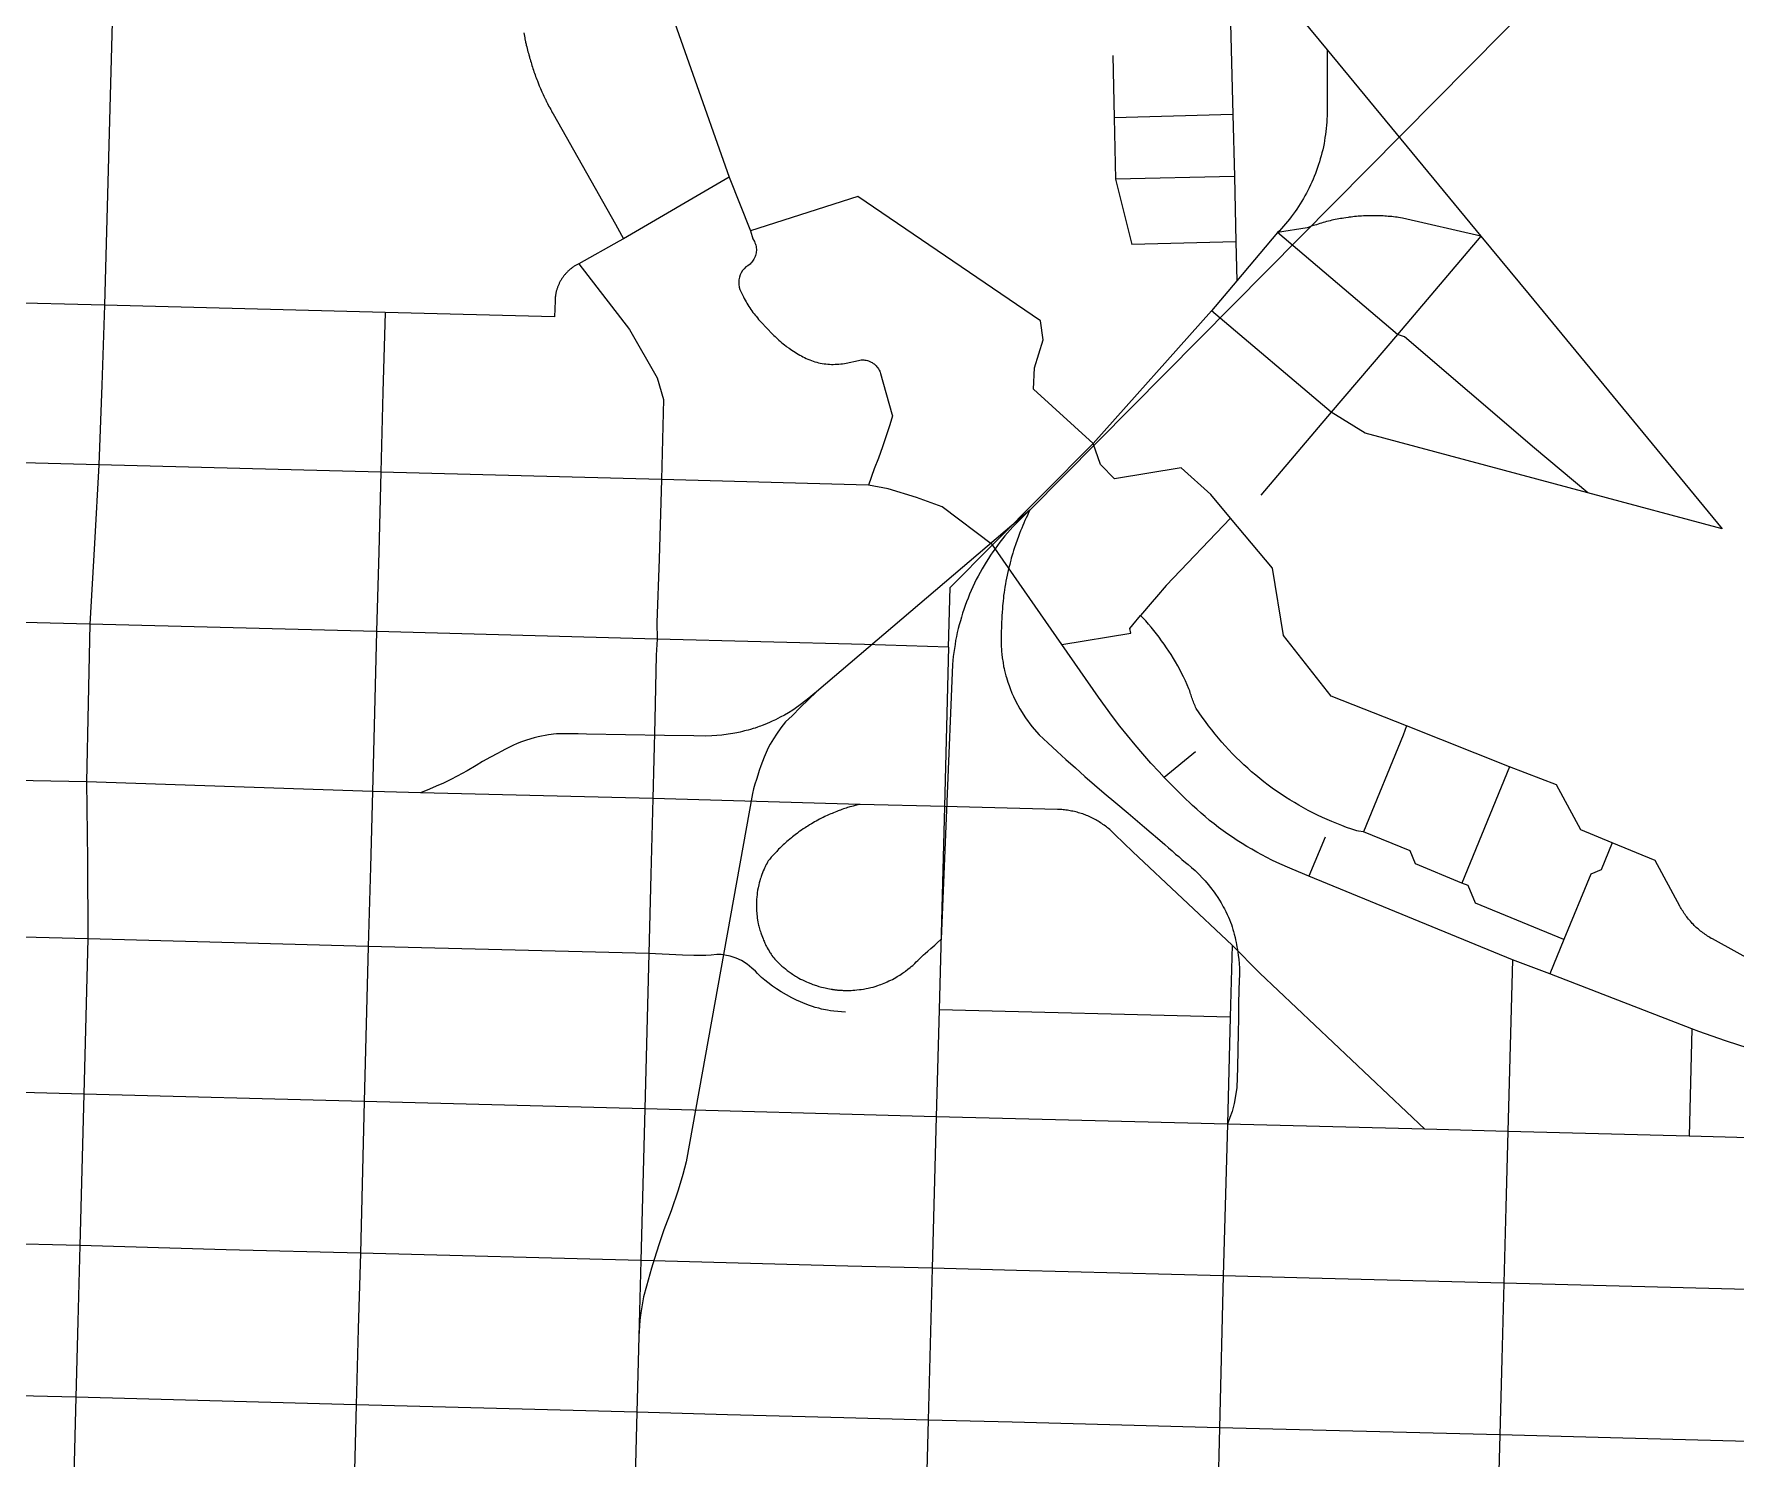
# Model space of a CAD drawing. Header units: inches. Extents: x 486459 to 494398, y 5455945 to 5462335.
# Drawn here: x 489372 to 490418, y 5456846 to 5457721 of the extents above; entities that cross this region are included whole.
import ezdxf

# ---------------------------------------------------------------- set-up
doc = ezdxf.new("R2010")
doc.units = ezdxf.units.IN
doc.header["$MEASUREMENT"] = 0
for name, color, linetype in [('Arterial', 10, 'Continuous'), ('NonCity', 10, 'Continuous'), ('Other', 10, 'Continuous'), ('Private', 10, 'Continuous'), ('Residential', 10, 'Continuous'), ('Secondary', 10, 'Continuous')]:
    doc.layers.add(name, color=color, linetype=linetype)

msp = doc.modelspace()

# ---------------------------------------------------------------- linework, layer by layer
at = {"layer": 'Arterial', "color": 1, "lineweight": -3, "ltscale": 2}
for p, q in [((489421.9, 5457787.5, 11.9), (489415.6, 5457554.8, 9.1)), ((489415.6, 5457554.8, 9.1), (489413.9, 5457505.6, 9.6)), ((489413.9, 5457505.6, 9.6), (489412, 5457456.8, 9.9)), ((489412, 5457456.8, 9.9), (489409.4, 5457408.4, 11.3)), ((489409.4, 5457408.4, 11.3), (489406.6, 5457358.8, 12.6)), ((489406.6, 5457358.8, 12.6), (489405.5, 5457310.2, 13.5)), ((489405.5, 5457310.2, 13.5), (489404.4, 5457261.9, 14.9)), ((489404.4, 5457261.9, 14.9), (489235.5, 5457265.3, 17.7)), ((489580.2, 5457256.1, 15.7), (489404.4, 5457261.9, 14.9)), ((489404.4, 5457261.9, 14.9), (489405.2, 5457214, 16.6)), ((489609.8, 5457255.3, 15.9), (489580.2, 5457256.1, 15.7)), ((489752.6, 5457251.7, 16.1), (489609.8, 5457255.3, 15.9)), ((489880, 5457248.1, 15.9), (489752.6, 5457251.7, 16.1)), ((489931.8, 5457246.8, 15.1), (489880, 5457248.1, 15.9)), ((489405.2, 5457214, 16.6), (489405.4, 5457165.4, 19.2)), ((490047.6, 5457219, 15.9), (490108.6, 5457161.7, 19.1)), ((489405.4, 5457165.4, 19.2), (489402.9, 5457070.1, 23.8)), ((489928.5, 5457121.9, 20.8), (489926.8, 5457056.2, 23.5)), ((489402.9, 5457070.1, 23.8), (489400.4, 5456977, 29.3)), ((489926.8, 5457056.2, 23.5), (489924.3, 5456963.1, 29.6)), ((490227, 5457048.5, 21), (490105.7, 5457051.6, 24.6)), ((489400.4, 5456977, 29.3), (489399.2, 5456930.4, 31.6)), ((489924.3, 5456963.1, 29.6), (489921.8, 5456869.8, 36.4)), ((489399.2, 5456930.4, 31.6), (489398, 5456883.8, 33.9)), ((489398, 5456883.8, 33.9), (489396.7, 5456835.7, 35.1)), ((489921.8, 5456869.8, 36.4), (489919.1, 5456768.6, 41.9))]:
    msp.add_line(p, q, dxfattribs=at)
msp.add_polyline3d([(490047.6, 5457219, 15.9), (490036.5, 5457229.7, 15.5), (490036, 5457230.2, 15.5), (490035.3, 5457230.8, 15.5), (490034.7, 5457231.4, 15.5), (490034.1, 5457232, 15.5), (490033.4, 5457232.6, 15.5), (490032.7, 5457233.2, 15.5), (490032.1, 5457233.7, 15.4), (490031.4, 5457234.3, 15.4), (490030.7, 5457234.8, 15.4), (490030, 5457235.3, 15), (490029.2, 5457235.8, 15), (490028.5, 5457236.3, 15), (490027.8, 5457236.8, 15), (490027, 5457237.3, 15), (490026.3, 5457237.8, 15), (490025.5, 5457238.2, 15), (490024.8, 5457238.6, 15), (490024, 5457239.1, 15), (490023.2, 5457239.5, 15), (490022.4, 5457239.9, 15), (490021.6, 5457240.2, 15), (490020.8, 5457240.6, 15), (490020, 5457241, 15), (490019.2, 5457241.3, 15), (490018.4, 5457241.6, 14.8), (490017.6, 5457241.9, 14.8), (490016.8, 5457242.2, 14.8), (490015.9, 5457242.5, 14.8), (490015.1, 5457242.8, 14.8), (490014.2, 5457243, 14.8), (490013.4, 5457243.3, 14.8), (490012.5, 5457243.5, 14.8), (490011.7, 5457243.7, 14.8), (490010.8, 5457243.9, 14.8), (490010, 5457244, 14.8), (490009.1, 5457244.2, 14.8), (490008.2, 5457244.4, 14.8), (490007.4, 5457244.5, 14.8), (490006.5, 5457244.6, 14.8), (490005.6, 5457244.7, 14.6), (490004.7, 5457244.8, 14.6), (490003.9, 5457244.9, 14.6), (490003, 5457244.9, 14.6), (490002.1, 5457244.9, 14.6), (490001.2, 5457245, 14.6), (489931.8, 5457246.8, 15.1)], dxfattribs=at)
at = {"layer": 'NonCity', "color": 180, "lineweight": -3, "true_color": 0x5400ff}
for p, q in [((490106.2, 5457785.4, 3.7), (490109, 5457671.9, 3.4)), ((490106.2, 5457785.4, 3.7), (490167, 5457711.7, 3.7)), ((490167, 5457711.7, 3.7), (490261.5, 5457597.2, 3.9)), ((490109, 5457671.9, 3.4), (490110, 5457634, 3.5)), ((490110, 5457634, 3.5), (490111, 5457593.8, 3.4)), ((490136.6, 5457599.4, 3.7), (490111.6, 5457569.8, 3.3)), ((490210.3, 5457536.9, 3.6), (490136.6, 5457599.4, 3.7)), ((490261.5, 5457597.2, 3.9), (490210.3, 5457536.9, 3.6)), ((490111, 5457593.8, 3.4), (490111.6, 5457569.9, 3.3)), ((490111.6, 5457569.8, 3.3), (490096, 5457551.4, 4.7)), ((490096, 5457551.4, 4.7), (490023.2, 5457469.8, 4.7)), ((490169.6, 5457489, 3.6), (490096, 5457551.4, 4.7)), ((490210.3, 5457536.9, 3.6), (490169.6, 5457489, 3.6)), ((490169.6, 5457489, 3.6), (490126.2, 5457438.1, 3.4)), ((490409.9, 5457417.4, 4), (490327.3, 5457439.6, 3.7))]:
    msp.add_line(p, q, dxfattribs=at)
for points in [[(490167, 5457711.7, 3.7), (490167, 5457680.6, 3.6), (490167, 5457678.7, 3.6), (490167.1, 5457676.8, 3.6), (490167.1, 5457674.9, 3.6), (490167.1, 5457673, 3.6), (490167, 5457671.1, 3.6), (490166.9, 5457669.2, 3.6), (490166.8, 5457667.3, 3.6), (490166.7, 5457665.4, 3.7), (490166.5, 5457663.5, 3.7), (490166.3, 5457661.6, 3.7), (490166, 5457659.7, 3.7), (490165.7, 5457657.8, 3.7), (490165.4, 5457655.9, 3.7), (490165.1, 5457654.1, 3.7), (490164.7, 5457652.2, 3.6), (490164.3, 5457650.3, 3.6), (490163.8, 5457648.5, 3.6), (490163.4, 5457646.6, 3.6), (490162.8, 5457644.8, 3.6), (490162.3, 5457643, 3.5), (490161.7, 5457641.2, 3.7), (490161.1, 5457639.4, 3.7), (490160.5, 5457637.6, 3.7), (490159.8, 5457635.8, 3.7), (490159.1, 5457634, 3.7), (490158.4, 5457632.2, 3.7), (490157.6, 5457630.5, 3.7), (490156.8, 5457628.8, 3.5), (490156, 5457627, 3.5), (490155.2, 5457625.3, 3.5), (490154.3, 5457623.7, 3.5), (490153.4, 5457622, 3.5), (490152.4, 5457620.3, 3.5), (490151.4, 5457618.7, 3.5), (490150.5, 5457617.1, 3.4), (490149.4, 5457615.5, 3.5), (490148.4, 5457613.9, 3.5), (490147.3, 5457612.3, 3.5), (490146.2, 5457610.8, 3.5), (490145, 5457609.2, 3.5), (490143.9, 5457607.7, 3.5), (490142.7, 5457606.2, 3.5), (490141.5, 5457604.8, 3.5), (490140.2, 5457603.3, 3.5), (490139, 5457601.9, 3.5), (490137.7, 5457600.5, 3.7), (490136.6, 5457599.4, 3.7)], [(490261.5, 5457597.2, 3.9), (490213.3, 5457608.4, 3.9), (490212.2, 5457608.6, 3.9), (490210.8, 5457608.8, 3.9), (490210.1, 5457608.9, 3.5), (490209, 5457609, 3.5), (490207.9, 5457609.1, 3.5), (490206.8, 5457609.3, 3.5), (490205.6, 5457609.4, 3.5), (490204.6, 5457609.4, 3.5), (490203.5, 5457609.5, 3.5), (490202.4, 5457609.6, 3.5), (490201.4, 5457609.7, 3.5), (490200.2, 5457609.7, 3.5), (490199.2, 5457609.8, 3.5), (490198.1, 5457609.8, 3.4), (490197, 5457609.8, 3.4), (490195.9, 5457609.8, 3.4), (490194.8, 5457609.8, 3.4), (490193.7, 5457609.8, 3.4), (490192.6, 5457609.8, 3.4), (490191.5, 5457609.8, 3.4), (490190.4, 5457609.7, 3.4), (490189.3, 5457609.7, 3.4), (490188.2, 5457609.6, 3.4), (490187.2, 5457609.5, 3.4), (490186.1, 5457609.5, 3.8), (490185, 5457609.4, 3.8), (490183.9, 5457609.3, 3.8), (490182.8, 5457609.1, 3.8), (490181.7, 5457609, 3.8), (490180.6, 5457608.9, 3.8), (490179.9, 5457608.8, 3.8), (490178.5, 5457608.6, 3.8), (490177.3, 5457608.4, 3.8), (490176.3, 5457608.2, 3.8), (490175.3, 5457608, 3.8), (490174.2, 5457607.8, 3.5), (490173.1, 5457607.6, 3.5), (490172, 5457607.4, 3.5), (490170.9, 5457607.2, 3.5), (490169.9, 5457607, 3.5), (490168.8, 5457606.7, 3.5), (490167.8, 5457606.4, 3.5), (490166.7, 5457606.2, 3.5), (490165.7, 5457605.9, 3.5), (490164.6, 5457605.6, 3.5), (490163.6, 5457605.3, 3.5), (490162.5, 5457605, 3.5), (490161.5, 5457604.7, 3.4), (490160.4, 5457604.3, 3.4), (490159.4, 5457604, 3.4), (490158.4, 5457603.7, 3.4), (490157.3, 5457603.3, 3.4), (490156.3, 5457602.9, 3.4), (490155.3, 5457602.5, 3.4), (490154.7, 5457602.3, 3.4), (490136.6, 5457599.4, 3.7)], [(490261.5, 5457597.2, 3.9), (490291.1, 5457561.3, 3.6), (490409.9, 5457417.4, 4)], [(490327.3, 5457439.6, 3.7), (490294.5, 5457467, 3.7), (490214.5, 5457535.3, 3.5), (490210.3, 5457536.9, 3.6)], [(490327.3, 5457439.6, 3.7), (490190.4, 5457476.3, 3.5), (490169.6, 5457489, 3.6)]]:
    msp.add_polyline3d(points, dxfattribs=at)
at = {"layer": 'Other'}
for p, q in [((490455.6, 5457905.3, 11.4), (489984.3, 5457428.8, 6.3)), ((489984.3, 5457428.8, 6.3), (489853.1, 5457317.3, 15.9))]:
    msp.add_line(p, q, dxfattribs=at)
for points in [[(489984.3, 5457428.8, 6.3), (489982.7, 5457427.4, 6.3), (489980.9, 5457425.7, 6.7), (489979.1, 5457424, 6.7), (489977.3, 5457422.2, 6.7), (489975.6, 5457420.5, 6.7), (489973.9, 5457418.7, 6.7), (489972.2, 5457416.8, 6.7), (489970.6, 5457415, 6.7), (489969, 5457413.1, 7), (489967.4, 5457411.2, 7), (489965.9, 5457409.2, 7), (489964.4, 5457407.2, 7), (489962.9, 5457405.2, 7), (489961.5, 5457403.2, 7), (489960.1, 5457401.2, 7.5), (489958.8, 5457399.1, 7.5), (489957.4, 5457397, 8.4), (489956.2, 5457394.9, 8.4), (489954.9, 5457392.8, 8.4), (489953.7, 5457390.6, 8.4), (489952.5, 5457388.4, 8.7), (489951.4, 5457386.2, 8.7), (489950.3, 5457384, 8.7), (489949.3, 5457381.7, 8.7), (489948.2, 5457379.5, 8.7), (489947.3, 5457377.2, 9), (489946.3, 5457374.9, 9.9), (489945.4, 5457372.6, 9.9), (489944.6, 5457370.3, 9.9), (489943.8, 5457367.9, 9.9), (489943, 5457365.6, 9.9), (489942.3, 5457363.2, 10.7), (489941.6, 5457360.9, 10.7), (489940.9, 5457358.5, 10.7), (489940.3, 5457356.1, 10.7), (489939.7, 5457353.7, 10.7), (489939.2, 5457351.2, 11), (489938.7, 5457348.8, 11), (489938.3, 5457346.4, 11), (489937.9, 5457343.9, 11), (489937.5, 5457341.5, 11), (489937.2, 5457339, 12.2), (489937, 5457336.6, 12.2), (489936.7, 5457334.1, 12.2), (489929.8, 5457165.3, 20.3)], [(489984.3, 5457428.8, 0), (489983.3, 5457426.8, 0), (489982.8, 5457425.7, 0), (489982.1, 5457424.2, 0), (489981.3, 5457422.5, 0), (489980.6, 5457420.8, 0), (489980, 5457419.4, 0), (489979.3, 5457417.9, 0), (489978.6, 5457416.1, 0), (489978, 5457414.5, 0), (489977.3, 5457412.7, 0), (489976.5, 5457410.4, 0), (489975.7, 5457408.2, 0), (489974.7, 5457405.4, 0), (489974.3, 5457404.1, 0), (489973.8, 5457402.4, 0), (489973.5, 5457401.3, 0), (489972.9, 5457399.4, 0), (489972.6, 5457398.2, 0), (489972.2, 5457396.5, 0), (489971.9, 5457395.6, 0), (489971.6, 5457394.3, 0), (489971.2, 5457392.8, 0), (489971, 5457391.8, 0), (489970, 5457387.1, 0), (489969.6, 5457385.2, 0), (489969.3, 5457383.6, 0), (489969, 5457381.5, 0), (489968.7, 5457379.9, 0), (489968.5, 5457378.2, 0), (489968.2, 5457376.5, 0), (489968.1, 5457375, 0), (489967.8, 5457373, 0), (489967.7, 5457371.5, 0), (489967.5, 5457370.1, 0), (489967.4, 5457368.5, 0), (489967.2, 5457366.1, 0), (489967.1, 5457364.1, 0), (489967, 5457362.3, 0), (489966.9, 5457359.9, 0), (489966.8, 5457358.5, 0), (489966.8, 5457356.5, 0), (489966.7, 5457354.5, 0), (489966.6, 5457352.5, 0), (489966.6, 5457349.4, 0), (489966.6, 5457347.9, 0), (489966.7, 5457345.6, 0), (489966.8, 5457343.1, 0), (489966.9, 5457342, 0), (489967.1, 5457340.5, 0), (489967.3, 5457338.2, 0), (489967.8, 5457335.3, 0), (489968.2, 5457332.9, 0), (489968.5, 5457331.5, 0), (489968.8, 5457330.3, 0), (489969.1, 5457328.8, 0), (489969.6, 5457327.1, 0), (489969.9, 5457326, 0), (489970.3, 5457324.7, 0), (489970.8, 5457323.1, 0), (489971.5, 5457321.2, 0), (489972.1, 5457319.4, 0), (489973.3, 5457316.5, 0), (489974.2, 5457314.3, 0), (489975.5, 5457311.7, 0), (489978.1, 5457306.9, 0), (489981.6, 5457301.3, 0), (489985.6, 5457296, 0), (489990.1, 5457290.8, 0), (489995.3, 5457286, 0), (490001, 5457280.7, 0), (490006.5, 5457275.7, 0), (490012.3, 5457270.5, 0), (490018.1, 5457265.3, 0), (490024.1, 5457260.1, 0), (490030, 5457255, 0), (490037.2, 5457249, 0), (490044.8, 5457242.7, 0), (490049.1, 5457239.1, 0), (490054.8, 5457234.1, 0), (490058.9, 5457230.6, 0), (490062.8, 5457227.3, 0), (490067.2, 5457223.5, 0), (490069.5, 5457221.5, 0), (490071.7, 5457219.5, 0), (490073.9, 5457217.6, 0), (490075.8, 5457216, 0), (490077.8, 5457214.3, 0), (490079.9, 5457212.5, 0), (490081.7, 5457211.1, 0), (490083.7, 5457209.3, 0), (490085.9, 5457207.4, 0), (490087.1, 5457206.2, 0), (490088.6, 5457204.8, 0), (490090.3, 5457203, 0), (490092, 5457201.2, 0), (490094, 5457198.8, 0), (490095.4, 5457197.1, 0), (490097.6, 5457194.2, 0), (490098.4, 5457193, 0), (490099.9, 5457190.8, 0), (490100.9, 5457189.2, 0), (490101.8, 5457187.7, 0), (490102.5, 5457186.4, 0), (490103.2, 5457185.1, 0), (490103.9, 5457183.9, 0), (490104.8, 5457182.2, 0), (490105.6, 5457180.4, 0), (490106.3, 5457178.9, 0), (490107, 5457177.4, 0), (490107.6, 5457175.8, 0), (490108.2, 5457174.3, 0), (490108.6, 5457172.8, 0), (490109.1, 5457171.2, 0), (490109.5, 5457169.9, 0), (490109.9, 5457168.4, 0), (490110.4, 5457166.3, 0), (490110.8, 5457164.8, 0), (490111.1, 5457163.2, 0), (490111.4, 5457162.1, 0), (490111.6, 5457160.6, 0), (490111.9, 5457159, 0), (490112.2, 5457157.3, 0), (490112.4, 5457155.2, 0), (490112.7, 5457153, 0), (490112.9, 5457150.2, 0), (490113.1, 5457147.6, 0), (490113.1, 5457143.9, 0), (490112.8, 5457134.6, 0), (490112.6, 5457124.9, 0), (490112.5, 5457116.7, 0), (490112.3, 5457107.8, 0), (490112.1, 5457097.2, 0), (490111.9, 5457086.4, 0), (490111.8, 5457080, 0), (490111.5, 5457074.1, 0), (490110.8, 5457069, 0), (490109.9, 5457064.4, 0), (490108.6, 5457059.5, 0), (490107.3, 5457055.7, 0), (490105.7, 5457051.6, 0)], [(489853.1, 5457317.3, 15.9), (489847.5, 5457312.5, 15.9), (489842.4, 5457308.6, 15.8), (489838.6, 5457306.1, 15.9), (489835.9, 5457304.4, 15.9), (489833.4, 5457303, 15.9), (489830.9, 5457301.6, 15.9), (489828, 5457300.1, 15.9), (489826, 5457299.2, 15.9), (489824.3, 5457298.4, 15.9), (489822.8, 5457297.8, 15.9), (489821.4, 5457297.2, 15.9), (489819.7, 5457296.6, 15.9), (489818.8, 5457296.2, 15.9), (489818, 5457295.9, 15.9), (489816.9, 5457295.6, 15.9), (489815.4, 5457295, 15.9), (489814.3, 5457294.7, 15.9), (489812.6, 5457294.2, 15.9), (489811.1, 5457293.8, 15.9), (489810, 5457293.5, 15.9), (489808.9, 5457293.2, 15.9), (489807.6, 5457292.9, 15.9), (489806.2, 5457292.5, 15.9), (489804.1, 5457292.1, 15.9), (489801.7, 5457291.6, 15.9), (489798.8, 5457291.2, 15.9), (489794.9, 5457290.7, 15.9), (489791.9, 5457290.4, 15.9), (489788.8, 5457290.2, 15.9), (489785.1, 5457290.1, 15.9), (489777.7, 5457290.2, 15.9), (489759.8, 5457290.5, 15.9), (489711.8, 5457291.3, 15.9), (489706.6, 5457291.4, 15.9), (489702.2, 5457291.4, 15.9), (489698.7, 5457291.5, 15.9), (489695.9, 5457291.5, 15.9), (489693.4, 5457291.4, 18.7), (489691.5, 5457291.2, 18.7), (489690, 5457291, 18.7), (489688.4, 5457290.9, 15.9), (489686.3, 5457290.5, 15.9), (489684.1, 5457290.1, 15.9), (489683.2, 5457289.9, 15.9), (489682.1, 5457289.7, 15.9), (489681.3, 5457289.5, 15.9), (489680.5, 5457289.3, 15.9), (489679.7, 5457289, 15.9), (489675, 5457287.6, 15.9), (489671.2, 5457286.3, 15.9), (489668.7, 5457285.3, 15.9), (489667, 5457284.5, 15.9), (489665.2, 5457283.7, 15.9), (489663.6, 5457282.9, 15.9), (489662.1, 5457282.1, 15.9), (489659.4, 5457280.7, 15.9), (489657, 5457279.4, 15.9), (489652.8, 5457277.1, 15.9), (489647.9, 5457274.5, 15.9), (489644, 5457272, 15.9), (489638.5, 5457268.8, 15.9), (489632.4, 5457265.5, 15.9), (489628.4, 5457263.4, 15.9), (489623.9, 5457261.2, 15.9), (489619.5, 5457259.3, 15.9), (489615.3, 5457257.5, 15.9), (489609.8, 5457255.3, 15.9)], [(489853.1, 5457317.3, 15.9), (489843.3, 5457307.9, 15.6), (489838.2, 5457302.6, 15.6), (489834.2, 5457298.9, 15.6), (489831.3, 5457295.1, 15.8), (489828.5, 5457291.3, 15.8), (489826.7, 5457288.4, 15.6), (489824.6, 5457285.2, 15.6), (489823.5, 5457282.9, 15.6), (489822.2, 5457279.9, 15.7), (489821.1, 5457277.2, 15.7), (489820, 5457274.4, 15.7), (489819, 5457271.7, 15.7), (489818, 5457268.9, 15.7), (489817.1, 5457266.1, 15.7), (489816.2, 5457263.3, 15.7), (489815.3, 5457260.5, 15.7), (489814.5, 5457257.7, 15.7), (489813.8, 5457254.8, 16.1), (489773.1, 5457028.5, 0), (489771.1, 5457020.6, 0), (489768.2, 5457011, 0), (489763.9, 5456998.3, 0), (489759.4, 5456986.6, 0), (489756.7, 5456978.8, 0), (489754.6, 5456972.4, 0), (489751.7, 5456963.1, 0), (489748.6, 5456952, 0), (489746.9, 5456945.6, 0), (489746.2, 5456941.8, 0), (489745.1, 5456935.6, 0), (489744.6, 5456931.2, 0), (489743.9, 5456921.2, 0), (489742.8, 5456874.6, 0)], [(489880, 5457248.1, 15.9), (489878.8, 5457247.8, 0), (489877.9, 5457247.6, 0), (489876.9, 5457247.4, 0), (489875.8, 5457247.1, 0), (489874.8, 5457246.8, 0), (489873.7, 5457246.5, 0), (489873, 5457246.3, 0), (489872.3, 5457246.1, 0), (489871.4, 5457245.8, 0), (489870.6, 5457245.5, 0), (489869.8, 5457245.3, 0), (489868.7, 5457244.9, 0), (489867.9, 5457244.6, 0), (489867.1, 5457244.3, 0), (489866.4, 5457244.1, 0), (489865.6, 5457243.7, 0), (489864.6, 5457243.4, 0), (489863.7, 5457243, 0), (489862.7, 5457242.6, 0), (489861.9, 5457242.3, 0), (489861, 5457241.9, 0), (489860.5, 5457241.6, 0), (489859.7, 5457241.3, 0), (489858.8, 5457240.8, 0), (489858.2, 5457240.6, 0), (489857.3, 5457240.1, 0), (489856.7, 5457239.8, 0), (489855.8, 5457239.4, 0), (489855, 5457239, 0), (489853.9, 5457238.4, 0), (489852.9, 5457237.8, 0), (489851.9, 5457237.3, 0), (489851.1, 5457236.8, 0), (489850, 5457236.2, 0), (489848.9, 5457235.5, 0), (489847.8, 5457234.8, 0), (489847, 5457234.3, 0), (489846.2, 5457233.8, 0), (489845, 5457233, 0), (489843.9, 5457232.2, 0), (489843, 5457231.6, 0), (489842.4, 5457231.2, 0), (489841.4, 5457230.4, 0), (489840.1, 5457229.5, 0), (489839.3, 5457228.8, 0), (489838.4, 5457228.1, 0), (489837.7, 5457227.5, 0), (489836.7, 5457226.7, 0), (489835.8, 5457226, 0), (489835, 5457225.3, 0), (489834.5, 5457224.8, 0), (489833.5, 5457223.9, 0), (489832.7, 5457223.2, 0), (489831.9, 5457222.5, 0), (489831.2, 5457221.8, 0), (489830.6, 5457221.2, 0), (489829.9, 5457220.5, 0), (489829.2, 5457219.8, 0), (489828.7, 5457219.2, 0), (489828.1, 5457218.6, 0), (489827.3, 5457217.8, 0), (489826.7, 5457217.1, 0), (489826.1, 5457216.4, 0), (489825.4, 5457215.6, 0), (489824.8, 5457215, 0), (489824.3, 5457214.3, 0), (489823.5, 5457213.4, 0), (489823.1, 5457212.7, 0), (489822.8, 5457212, 0), (489822.3, 5457211.2, 0), (489821.9, 5457210.3, 0), (489821.6, 5457209.8, 0), (489821.2, 5457208.9, 0), (489820.9, 5457208.2, 0), (489820.4, 5457207.2, 0), (489820, 5457206.1, 0), (489819.6, 5457205, 0), (489819.1, 5457203.7, 0), (489818.9, 5457203, 0), (489818.6, 5457202.2, 0), (489818.3, 5457201.1, 0), (489818.1, 5457200.5, 0), (489818, 5457199.9, 0), (489817.7, 5457198.7, 0), (489817.3, 5457196.8, 0), (489817, 5457195.4, 0), (489816.7, 5457193.7, 0), (489816.6, 5457192.7, 0), (489816.4, 5457191.1, 0), (489816.3, 5457189.8, 0), (489816.2, 5457188.2, 0), (489816.2, 5457187.3, 0), (489816.2, 5457186.3, 0), (489816.2, 5457185.4, 0), (489816.2, 5457183.9, 0), (489816.3, 5457182.7, 0), (489816.4, 5457181.3, 0), (489816.5, 5457180.5, 0), (489816.6, 5457179.4, 0), (489816.8, 5457178.3, 0), (489817, 5457177, 0), (489817.1, 5457176, 0), (489817.4, 5457174.8, 0), (489817.6, 5457173.9, 0), (489817.7, 5457173.2, 0), (489817.9, 5457172.4, 0), (489818.2, 5457171.6, 0), (489818.4, 5457170.8, 0), (489818.7, 5457170, 0), (489818.9, 5457169.2, 0), (489819.1, 5457168.5, 0), (489819.5, 5457167.6, 0), (489819.9, 5457166.5, 0), (489820.3, 5457165.5, 0), (489820.6, 5457164.7, 0), (489820.9, 5457164, 0), (489821.2, 5457163.4, 0), (489821.5, 5457162.8, 0), (489821.8, 5457162.1, 0), (489822.1, 5457161.5, 0), (489822.5, 5457160.7, 0), (489822.9, 5457160, 0), (489823.4, 5457159, 0), (489824, 5457158.1, 0), (489824.5, 5457157.2, 0), (489824.9, 5457156.6, 0), (489825.3, 5457156, 0), (489825.8, 5457155.3, 0), (489826.4, 5457154.5, 0), (489826.9, 5457153.8, 0), (489827.6, 5457152.9, 0), (489828.5, 5457151.9, 0), (489829.1, 5457151.4, 0), (489830, 5457150.5, 0), (489830.8, 5457149.7, 0), (489831.9, 5457148.8, 0), (489833, 5457147.8, 0), (489834.1, 5457147, 0), (489835.1, 5457146.1, 0), (489836.3, 5457145.3, 0), (489837.5, 5457144.4, 0), (489838.5, 5457143.8, 0), (489839.6, 5457143, 0), (489840.3, 5457142.6, 0), (489841.1, 5457142.2, 0), (489842.3, 5457141.4, 0), (489843.4, 5457140.8, 0), (489844.5, 5457140.3, 0), (489845.7, 5457139.7, 0), (489847, 5457139.1, 0), (489848, 5457138.6, 0), (489849.6, 5457138, 0), (489850.9, 5457137.5, 0), (489853.1, 5457136.8, 0), (489854.7, 5457136.2, 0), (489856.2, 5457135.8, 0), (489857.4, 5457135.5, 0), (489858.5, 5457135.3, 0), (489860.1, 5457134.9, 0), (489862.2, 5457134.5, 0), (489862.7, 5457134.5, 0), (489863.1, 5457134.4, 0), (489863.5, 5457134.3, 0), (489864, 5457134.3, 0), (489864.5, 5457134.2, 0), (489865, 5457134.1, 0), (489865.6, 5457134.1, 0), (489866.1, 5457134, 0), (489866.4, 5457134, 0), (489866.7, 5457134, 0), (489867.1, 5457134, 0), (489867.5, 5457133.9, 0), (489867.8, 5457133.9, 0), (489868.5, 5457133.9, 0), (489868.9, 5457133.9, 0), (489869.5, 5457133.8, 0), (489869.9, 5457133.8, 0), (489870.8, 5457133.8, 0), (489871.8, 5457133.8, 0), (489872.8, 5457133.8, 0), (489873.8, 5457133.8, 0), (489874.5, 5457133.8, 0), (489875.4, 5457133.9, 0), (489876.7, 5457134, 0), (489877.9, 5457134.1, 0), (489879.5, 5457134.3, 0), (489880.7, 5457134.4, 0), (489882, 5457134.6, 0), (489883.6, 5457134.9, 0), (489885, 5457135.2, 0), (489886.5, 5457135.6, 0), (489887.9, 5457135.9, 0), (489889.2, 5457136.3, 0), (489890.9, 5457136.8, 0), (489891.9, 5457137.2, 0), (489892.8, 5457137.5, 0), (489893.8, 5457137.9, 0), (489894.8, 5457138.3, 0), (489895.8, 5457138.7, 0), (489896.7, 5457139.1, 0), (489897.7, 5457139.6, 0), (489898.8, 5457140.1, 0), (489899.9, 5457140.6, 0), (489900.9, 5457141.2, 0), (489901.9, 5457141.7, 0), (489902.8, 5457142.3, 0), (489903.5, 5457142.7, 0), (489904.4, 5457143.2, 0), (489905.3, 5457143.8, 0), (489906.1, 5457144.3, 0), (489906.7, 5457144.8, 0), (489907.4, 5457145.3, 0), (489907.9, 5457145.6, 0), (489909.4, 5457146.8, 0), (489910.7, 5457147.8, 0), (489911.4, 5457148.4, 0), (489912.3, 5457149.2, 0), (489913.6, 5457150.4, 0), (489914.5, 5457151.3, 0), (489915.4, 5457152.2, 0), (489916.8, 5457153.7, 0), (489917.7, 5457154.5, 0), (489918.9, 5457155.6, 0), (489920, 5457156.5, 0), (489921.6, 5457157.9, 0), (489923.5, 5457159.6, 0), (489925.8, 5457161.7, 0), (489927.4, 5457163.1, 0), (489929.8, 5457165.3, 20.3)]]:
    msp.add_polyline3d(points, dxfattribs=at)
at = {"layer": 'Private', "color": 80, "lineweight": -3, "true_color": 0x54ff00}
for p, q in [((490035.3, 5457708.2, 3), (490036.1, 5457670, 3.1)), ((490109, 5457671.9, 3.4), (490036.1, 5457670, 3.1)), ((490036.1, 5457670, 3.1), (490036.9, 5457632.2, 2.8)), ((490110, 5457634, 3.5), (490036.9, 5457632.2, 2.8)), ((490036.9, 5457632.2, 2.8), (490046.9, 5457592.2, 3.3)), ((490111, 5457593.8, 3.4), (490046.9, 5457592.2, 3.3)), ((490279.1, 5457271.2, 4.3), (490249.8, 5457199.8, 8.1))]:
    msp.add_line(p, q, dxfattribs=at)
for points in [[(489673.3, 5457722.1, 9.5), (489673.4, 5457721.2, 9.5), (489673.6, 5457720.2, 9.5), (489673.8, 5457719.2, 9.5), (489674, 5457718.3, 9.5), (489674.1, 5457717.8, 9.5), (489674.4, 5457716.4, 9.5), (489674.7, 5457715.2, 9.5), (489674.8, 5457714.5, 9.5), (489675.1, 5457713.5, 9.5), (489675.3, 5457712.5, 9.5), (489675.5, 5457711.6, 9.5), (489675.8, 5457710.6, 9.5), (489676.1, 5457709.6, 9.5), (489676.3, 5457708.7, 9.5), (489676.7, 5457707.4, 9.5), (489676.8, 5457706.8, 9.5), (489677.1, 5457705.9, 9.5), (489677.4, 5457705, 9.5), (489677.7, 5457704, 9.5), (489677.9, 5457703.1, 9.5), (489678.2, 5457702.1, 9.5), (489678.6, 5457701.1, 9.9), (489678.9, 5457700.2, 9.9), (489679.2, 5457699.3, 9.9), (489679.5, 5457698.3, 9.9), (489679.8, 5457697.3, 9.9), (489680.2, 5457696.4, 9.9), (489680.5, 5457695.4, 9.9), (489680.9, 5457694.5, 9.9), (489681.2, 5457693.5, 9.9), (489681.6, 5457692.6, 9.9), (489681.6, 5457692.6, 9.9), (489681.6, 5457692.6, 9.9), (489682.8, 5457689.7, 9.8), (489683.1, 5457688.8, 9.8), (489683.6, 5457687.9, 9.8), (489684, 5457686.9, 9.8), (489684.4, 5457686, 9.8), (489684.8, 5457685.1, 9.8), (489685.2, 5457684.2, 9.8), (489685.6, 5457683.3, 9.8), (489686.4, 5457681.7, 9.8), (489686.5, 5457681.4, 9.8), (489687.3, 5457679.8, 9.8), (489687.4, 5457679.6, 9.8), (489687.9, 5457678.7, 9.8), (489688.7, 5457677, 9.7), (489688.8, 5457676.9, 9.7), (489689.3, 5457676, 9.7), (489689.8, 5457675.1, 9.7), (489690.3, 5457674.2, 9.7), (489690.8, 5457673.3, 9.7), (489691.3, 5457672.4, 9.7), (489691.3, 5457672.4, 9.7), (489729.7, 5457604.7, 10.3), (489734.5, 5457595.7, 9.8)], [(489812.7, 5457600.5, 5.5), (489814, 5457595.7, 5.5), (489814.1, 5457595.7, 5.5), (489815, 5457593.9, 4.9), (489815.3, 5457593.2, 5.3), (489815.6, 5457592.4, 5.3), (489815.8, 5457591.7, 5.3), (489816, 5457590.9, 5.3), (489816.1, 5457590.1, 5.3), (489816.2, 5457589.3, 5.3), (489816.2, 5457588.5, 5.3), (489816.1, 5457587.7, 5.3), (489816, 5457586.9, 5.3), (489815.9, 5457586.2, 5.3), (489815.7, 5457585.4, 5.3), (489815.4, 5457584.7, 5.3), (489815.1, 5457583.9, 5.3), (489814.7, 5457583.2, 5.3), (489814.3, 5457582.5, 6), (489813.9, 5457581.9, 6), (489813.4, 5457581.3, 5.7), (489812.8, 5457580.7, 5.7), (489812.3, 5457580.1, 5.7), (489811.7, 5457579.6, 5.7), (489810.9, 5457579.1, 5.7), (489809.8, 5457578.3, 5.7), (489808.7, 5457577.2, 5.7), (489807.7, 5457576.1, 5.7), (489806.9, 5457574.8, 5.7), (489806.3, 5457573.4, 5.7), (489805.8, 5457572, 5.7), (489805.5, 5457570.5, 5.7), (489805.4, 5457569, 5.6), (489805.4, 5457567.5, 5.6), (489805.7, 5457566, 5.6), (489806.1, 5457564.5, 5.6), (489806.6, 5457563.2, 5.6), (489808.3, 5457559.9, 5.6), (489808.8, 5457558.9, 5.6), (489809.3, 5457557.9, 5.6), (489809.9, 5457556.9, 6), (489810.4, 5457556, 6), (489811, 5457555, 6), (489811.6, 5457554.1, 6), (489812.2, 5457553.2, 6), (489812.8, 5457552.2, 6), (489813.5, 5457551.4, 6), (489814.1, 5457550.4, 6), (489814.8, 5457549.6, 6), (489815.5, 5457548.7, 5.8), (489816.1, 5457548, 5.8), (489816.9, 5457547, 5.8), (489817.6, 5457546.1, 5.8), (489818.4, 5457545.3, 5.7), (489819.1, 5457544.5, 5.7), (489826.1, 5457537.1, 5.7), (489826.9, 5457536.3, 6.2), (489827.7, 5457535.5, 6.2), (489828.5, 5457534.8, 6.2), (489829.3, 5457534, 6.2), (489830.1, 5457533.3, 6.2), (489831, 5457532.5, 6.2), (489831.8, 5457531.8, 6.2), (489832.7, 5457531.1, 6.2), (489833.6, 5457530.4, 6.2), (489834.5, 5457529.7, 6.2), (489835, 5457529.3, 6.2), (489836.3, 5457528.4, 6.2), (489837.2, 5457527.8, 6.2), (489838.1, 5457527.1, 6.2), (489839, 5457526.5, 6.3), (489840, 5457525.9, 6.3), (489840.9, 5457525.3, 6.3), (489841.9, 5457524.8, 6.3), (489842.9, 5457524.2, 6.3), (489843.9, 5457523.7, 6.3), (489844.8, 5457523.2, 6.3), (489845.8, 5457522.6, 6.3), (489846.9, 5457522.1, 6.3), (489847.9, 5457521.7, 6.3), (489849, 5457521.2, 7.3), (489850, 5457520.8, 7.3), (489851.1, 5457520.4, 5.7), (489852.2, 5457520.1, 5.7), (489853.3, 5457519.8, 5.7), (489854.4, 5457519.5, 5.7), (489855.5, 5457519.2, 5.7), (489856.7, 5457519, 5.7), (489857.8, 5457518.8, 5.7), (489858.9, 5457518.7, 5.7), (489860.1, 5457518.6, 5.7), (489861.2, 5457518.5, 5.7), (489862.3, 5457518.4, 5.7), (489863.5, 5457518.4, 5.3), (489864.6, 5457518.5, 5.3), (489865.8, 5457518.5, 5.3), (489866.9, 5457518.6, 5.3), (489868.1, 5457518.7, 5.3), (489869.2, 5457518.9, 5.3), (489870.3, 5457519.1, 5.3), (489871.4, 5457519.3, 5.3), (489878.9, 5457520.9, 5.3), (489879.8, 5457521.1, 5.3), (489880.6, 5457521.2, 5.3), (489881.3, 5457521.2, 5.3), (489882.2, 5457521.2, 5.3), (489882.9, 5457521.1, 5.3), (489883.7, 5457521, 5.3), (489884.5, 5457520.8, 5.3), (489885.2, 5457520.6, 5.3), (489886, 5457520.3, 5.3), (489886.7, 5457519.9, 5.4), (489887.4, 5457519.6, 5.4), (489888, 5457519.1, 5.4), (489888.7, 5457518.7, 5.4), (489889.3, 5457518.1, 5.4), (489889.8, 5457517.6, 5.4), (489890.3, 5457517, 5.4), (489890.8, 5457516.4, 5.4), (489891.2, 5457515.7, 5.4), (489891.6, 5457515, 5.4), (489892, 5457514.3, 5.4), (489892.3, 5457513.6, 5.4), (489892.5, 5457512.8, 5.4), (489899.4, 5457488.1, 5.8), (489899.8, 5457486.8, 5.8), (489898.2, 5457481.3, 6.9), (489896, 5457474.5, 6.9), (489893.7, 5457467.7, 7.4), (489891.2, 5457460.9, 8.3), (489888.7, 5457454.2, 8.3), (489885.1, 5457444.2, 8.5)], [(490107.6, 5457424, 4.2), (490068, 5457382.5, 3.8), (490062.2, 5457375.6, 3.8), (490059.5, 5457372.6, 3.8), (490052.4, 5457364.2, 4.9)], [(490046.3, 5457353.4, 4.4), (490045.8, 5457356.2, 4.9), (490047.6, 5457358.4, 4.9), (490052.4, 5457364.2, 4.9)], [(490189.4, 5457231.3, 7.9), (490186.2, 5457231.6, 7.8), (490185.2, 5457231.9, 7.8), (490182.1, 5457232.9, 7.8), (490179, 5457234, 8.9), (490176, 5457235.1, 8.9), (490173, 5457236.3, 6.9), (490170, 5457237.5, 6.9), (490167, 5457238.8, 6.9), (490164.1, 5457240.1, 6.9), (490161.1, 5457241.5, 7.4), (490158.2, 5457243, 7.4), (490155.3, 5457244.4, 7.4), (490152.5, 5457246, 7.6), (490149.7, 5457247.6, 8.8), (490146.9, 5457249.2, 8.8), (490144.1, 5457250.9, 8.8), (490141.4, 5457252.6, 8.8), (490138.7, 5457254.4, 8.8), (490136, 5457256.2, 8.2), (490133.3, 5457258.1, 8.2), (490130.7, 5457260, 8.2), (490128.2, 5457262, 8.2), (490125.6, 5457264, 7.6), (490123.1, 5457266, 7.6), (490120.6, 5457268.1, 7.6), (490118.2, 5457270.3, 8.1), (490115.8, 5457272.5, 8.1), (490113.5, 5457274.7, 7.5), (490111.1, 5457276.9, 7.5), (490108.9, 5457279.2, 7.5), (490106.6, 5457281.6, 7.2), (490104.4, 5457284, 7.2), (490102.3, 5457286.4, 6.8), (490100.2, 5457288.8, 6.8), (490098.1, 5457291.3, 6.8), (490096.1, 5457293.9, 6.5), (490094.1, 5457296.4, 6.5), (490092.2, 5457299, 6.5), (490090.3, 5457301.7, 6.8), (490088.4, 5457304.3, 6.8), (490086.6, 5457307, 7.2), (490086.6, 5457307, 7.2), (490086.2, 5457307.8, 7.2), (490085.9, 5457308.6, 7.2), (490085.5, 5457309.4, 7.2), (490085.1, 5457310.3, 7.2), (490084.8, 5457311.1, 7.2), (490084.5, 5457311.9, 7.2), (490084.2, 5457312.7, 7.2), (490083.9, 5457313.6, 7.2), (490083.6, 5457314.4, 7.2), (490083.4, 5457315.2, 7.2), (490083.1, 5457316.1, 7.2), (490082.9, 5457316.9, 7.2), (490082.7, 5457317.8, 8), (490082.1, 5457319.2, 8), (490081, 5457321.6, 8), (490079.9, 5457324, 8), (490078.8, 5457326.4, 8), (490077.6, 5457328.7, 7.8), (490076.4, 5457331, 7.8), (490075.2, 5457333.3, 7.8), (490073.9, 5457335.6, 7.8), (490072.6, 5457337.8, 7.8), (490071.2, 5457340.1, 7.8), (490069.8, 5457342.3, 7.3), (490068.3, 5457344.4, 7.3), (490066.9, 5457346.6, 7.3), (490065.3, 5457348.7, 6), (490063.8, 5457350.8, 6), (490062.2, 5457352.9, 6), (490060.6, 5457354.9, 4.8), (490058.9, 5457357, 4.8), (490057.2, 5457358.9, 4.8), (490055.5, 5457360.9, 4.8), (490053.7, 5457362.8, 4.9), (490052.4, 5457364.2, 4.9)], [(490215.9, 5457296.3, 4.5), (490213.8, 5457290.7, 5), (490189.4, 5457231.3, 7.9)], [(490249.8, 5457199.8, 8.1), (490221.4, 5457211.5, 8), (490218, 5457219.6, 8), (490189.4, 5457231.3, 7.9)], [(490342.3, 5457224.5, 4.3), (490335.4, 5457207.9, 5.7), (490329, 5457205.2, 6.2), (490312.5, 5457165.1, 6.2)], [(490312.5, 5457165.1, 6.2), (490258.2, 5457187.5, 7.9), (490253.7, 5457198.2, 8.1), (490249.8, 5457199.8, 8.1)]]:
    msp.add_polyline3d(points, dxfattribs=at)
at = {"layer": 'Residential', "color": 7, "lineweight": -3}
for p, q in [((489799.4, 5457633.4, 6.1), (489734.5, 5457595.7, 9.8)), ((489799.4, 5457633.4, 6.1), (489812.7, 5457600.5, 5.5)), ((489415.6, 5457554.8, 9.1), (489346.3, 5457556.6, 7.5)), ((489588, 5457550.3, 11.2), (489415.6, 5457554.8, 9.1)), ((489588, 5457550.3, 11.2), (489586.7, 5457501.3, 11.2)), ((489586.7, 5457501.3, 11.2), (489585.4, 5457452.3, 11.3)), ((489759.1, 5457496.8, 12), (489757.9, 5457447.7, 12.9)), ((489412, 5457456.8, 9.9), (489240.7, 5457461.3, 8.4)), ((489961.3, 5457407.6, 7), (490023.2, 5457469.8, 4.7)), ((489585.4, 5457452.3, 11.3), (489412, 5457456.8, 9.9)), ((489585.4, 5457452.3, 11.3), (489584.1, 5457403.3, 11.6)), ((489757.9, 5457447.7, 12.9), (489585.4, 5457452.3, 11.3)), ((489757.9, 5457447.7, 12.9), (489756.5, 5457398.7, 13.6)), ((489885.1, 5457444.2, 8.5), (489757.9, 5457447.7, 12.9)), ((489584.1, 5457403.3, 11.6), (489582.8, 5457354.3, 12.1)), ((490004, 5457346.4, 5.3), (489961.3, 5457407.6, 7)), ((489406.6, 5457358.8, 12.6), (489238.1, 5457363.4, 13.8)), ((489582.8, 5457354.3, 12.1), (489406.6, 5457358.8, 12.6)), ((489582.8, 5457354.3, 12.1), (489581.5, 5457304.6, 14.4)), ((489755.2, 5457349.7, 14.6), (489582.8, 5457354.3, 12.1)), ((489882.6, 5457346.3, 12.8), (489755.2, 5457349.7, 14.6)), ((489934.4, 5457344.8, 11.3), (489882.6, 5457346.3, 12.8)), ((490004, 5457346.4, 5.3), (490046.3, 5457353.4, 4.4)), ((489934.4, 5457344.8, 11.3), (489931.8, 5457246.8, 15.1)), ((489581.5, 5457304.6, 14.4), (489580.2, 5457256.1, 15.7)), ((489753.9, 5457300.1, 15.3), (489752.6, 5457251.7, 16.1)), ((490279.1, 5457271.2, 4.3), (490215.9, 5457296.3, 4.5)), ((490086.2, 5457280.3, 5.6), (490066.8, 5457264.7, 6)), ((489580.2, 5457256.1, 15.7), (489579, 5457209.5, 16.9)), ((489931.8, 5457246.8, 15.1), (489928.5, 5457121.9, 20.8)), ((490165.9, 5457228, 6.6), (490155.7, 5457204.1, 6.5)), ((489579, 5457209.5, 16.9), (489577.7, 5457160.8, 18.1)), ((490280.9, 5457152.6, 6.2), (490155.7, 5457204.1, 6.5)), ((489405.4, 5457165.4, 19.2), (489233, 5457170, 22.4)), ((489577.7, 5457160.8, 18.1), (489405.4, 5457165.4, 19.2)), ((489577.7, 5457160.8, 18.1), (489575.2, 5457065.6, 21.5)), ((489750.2, 5457156.4, 18.3), (489577.7, 5457160.8, 18.1)), ((490312.5, 5457165.1, 6.2), (490303.8, 5457143.9, 8.3)), ((490280.9, 5457152.6, 6.2), (490278, 5457047.2, 19.1)), ((490303.8, 5457143.9, 8.3), (490280.9, 5457152.6, 6.2)), ((490391.2, 5457110.1, 13.7), (490303.8, 5457143.9, 8.3)), ((490107.5, 5457117.3, 20.5), (489928.5, 5457121.9, 20.8)), ((490391.2, 5457110.1, 13.7), (490389.5, 5457044.2, 13.5)), ((489402.9, 5457070.1, 23.8), (489335, 5457071.9, 26)), ((489575.2, 5457065.6, 21.5), (489402.9, 5457070.1, 23.8)), ((489575.2, 5457065.6, 21.5), (489572.8, 5456972.4, 25.1)), ((489747.6, 5457061, 21.3), (489575.2, 5457065.6, 21.5)), ((489785.1, 5457060, 21.4), (489747.6, 5457061, 21.3)), ((489875, 5457057.6, 22.7), (489785.1, 5457060, 21.4)), ((489926.8, 5457056.2, 23.5), (489875, 5457057.6, 22.7)), ((490105.7, 5457051.6, 24.6), (489926.8, 5457056.2, 23.5)), ((490278, 5457047.2, 19.1), (490276.8, 5457000.6, 24.6)), ((490276.8, 5457000.6, 24.6), (490275.6, 5456953.9, 29.1)), ((489400.4, 5456977, 29.3), (489332.5, 5456978.8, 30.5)), ((489490.3, 5456974.5, 26.4), (489400.4, 5456977, 29.3)), ((489572.8, 5456972.4, 25.1), (489490.3, 5456974.5, 26.4)), ((489572.8, 5456972.4, 25.1), (489571.5, 5456925.8, 27.3)), ((489745.2, 5456967.8, 27), (489572.8, 5456972.4, 25.1)), ((489872.5, 5456964.4, 28.9), (489745.2, 5456967.8, 27)), ((489924.3, 5456963.1, 29.6), (489872.5, 5456964.4, 28.9)), ((489976, 5456961.7, 29.1), (489924.3, 5456963.1, 29.6)), ((490103.2, 5456958.4, 29.2), (489976, 5456961.7, 29.1)), ((490155.9, 5456956.9, 29.2), (490103.2, 5456958.4, 29.2)), ((490275.6, 5456953.9, 29.1), (490155.9, 5456956.9, 29.2)), ((490275.6, 5456953.9, 29.1), (490274.4, 5456907.3, 33.5)), ((490448, 5456949.4, 28.8), (490275.6, 5456953.9, 29.1)), ((489571.5, 5456925.8, 27.3), (489570.3, 5456879.2, 29.5)), ((490274.4, 5456907.3, 33.5), (490273.2, 5456860.7, 39.3)), ((489398, 5456883.8, 33.9), (489354.4, 5456884.9, 33.7)), ((489570.3, 5456879.2, 29.5), (489398, 5456883.8, 33.9)), ((489570.3, 5456879.2, 29.5), (489569.1, 5456831.1, 31.9)), ((489742.8, 5456874.6, 34.7), (489570.3, 5456879.2, 29.5)), ((489798.4, 5456873.1, 36), (489742.8, 5456874.6, 34.7)), ((489870, 5456871.2, 36.7), (489798.4, 5456873.1, 36)), ((489921.8, 5456869.8, 36.4), (489870, 5456871.2, 36.7)), ((489973.5, 5456868.5, 34.5), (489921.8, 5456869.8, 36.4)), ((490100.8, 5456865.1, 34.8), (489973.5, 5456868.5, 34.5)), ((490273.2, 5456860.7, 39.3), (490100.8, 5456865.1, 34.8)), ((490273.2, 5456860.7, 39.3), (490270.6, 5456759.4, 46.6)), ((490341.2, 5456858.9, 40.2), (490273.2, 5456860.7, 39.3)), ((490445.6, 5456856.2, 39.9), (490341.2, 5456858.9, 40.2))]:
    msp.add_line(p, q, dxfattribs=at)
for points in [[(489758, 5457791.4, 7.6), (489752.3, 5457767.2, 7.3), (489799.4, 5457633.4, 6.1)], [(490023.2, 5457469.8, 4.7), (489986.6, 5457503.2, 2.9), (489987.1, 5457516.4, 2.7), (489992.5, 5457533.6, 1.1), (489990.8, 5457545.3, 1.1), (489878.6, 5457621.6, 0.4), (489812.7, 5457600.5, 5.5)], [(489734.5, 5457595.7, 9.8), (489731.9, 5457594.1, 9.8), (489707.1, 5457580.3, 10.5)], [(489707.1, 5457580.3, 10.5), (489707, 5457580.3, 10.5), (489706.6, 5457580.1, 10.5), (489706.2, 5457579.9, 10.9), (489705.8, 5457579.7, 10.9), (489705.4, 5457579.5, 10.9), (489705.1, 5457579.2, 10.9), (489704.7, 5457579, 10.9), (489704.3, 5457578.8, 10.9), (489703.9, 5457578.5, 10.9), (489703.5, 5457578.2, 10.9), (489703.2, 5457578, 10.9), (489702.8, 5457577.7, 10.9), (489702.5, 5457577.4, 10.9), (489702.1, 5457577.2, 10.9), (489701.8, 5457576.9, 10.9), (489701.4, 5457576.6, 10.9), (489701.1, 5457576.3, 10.9), (489700.7, 5457576, 10.9), (489700.4, 5457575.7, 10.9), (489700.1, 5457575.4, 10.9), (489699.8, 5457575, 10.9), (489699.5, 5457574.7, 10.9), (489699.1, 5457574.4, 10.9), (489698.8, 5457574, 10.9), (489698.6, 5457573.7, 10.9), (489698.3, 5457573.4, 10.9), (489698, 5457573, 10.9), (489697.7, 5457572.6, 10.9), (489697.4, 5457572.3, 10.9), (489697.2, 5457571.9, 10.9), (489696.9, 5457571.5, 10.9), (489696.7, 5457571.2, 10.9), (489696.4, 5457570.8, 10.9), (489696.2, 5457570.4, 10.9), (489696, 5457570, 10.9), (489695.7, 5457569.6, 10.9), (489695.5, 5457569.2, 10.8), (489695.3, 5457568.8, 10.8), (489695.1, 5457568.4, 10.8), (489694.9, 5457568, 10.8), (489694.7, 5457567.6, 10.8), (489694.5, 5457567.2, 10.8), (489694.4, 5457566.8, 11.3), (489694.2, 5457566.4, 11.3), (489694, 5457565.9, 11.3), (489693.9, 5457565.5, 11.3), (489693.7, 5457565.1, 11.3), (489693.6, 5457564.7, 11.3), (489693.5, 5457564.2, 11.3), (489693.4, 5457563.8, 11.3), (489693.2, 5457563.4, 11.3), (489693.1, 5457562.9, 11.3), (489693, 5457562.5, 11.3), (489692.9, 5457562, 11.3), (489692.9, 5457561.6, 11.3), (489692.8, 5457561.2, 11.3), (489692.7, 5457560.7, 11.3), (489692.7, 5457560.3, 11.3), (489692.6, 5457559.8, 11.3), (489692.6, 5457559.4, 11.3), (489692.5, 5457558.9, 11.3), (489692.5, 5457558.5, 11.3), (489692.5, 5457558, 11.3), (489692.5, 5457557.6, 11.3), (489692.2, 5457547.6, 11.1), (489588, 5457550.3, 11.2)], [(489707.1, 5457580.3, 10.5), (489738.3, 5457539.9, 10.9), (489755.2, 5457510.2, 11.6), (489759.1, 5457496.8, 12)], [(490107.6, 5457424, 4.2), (490095.5, 5457438.5, 3.7), (490077.3, 5457454.9, 4), (490036.4, 5457448.2, 5.4), (490027.9, 5457456.7, 5.4), (490027.7, 5457457, 5.4), (490023.2, 5457469.8, 4.7)], [(489961.3, 5457407.6, 7), (489930.4, 5457430.9, 7.9), (489914.7, 5457436.7, 8.1), (489897.3, 5457442, 8.4), (489885.1, 5457444.2, 8.5)], [(490215.9, 5457296.3, 4.5), (490169.5, 5457314.6, 4.4), (490140.3, 5457351.8, 5), (490133.5, 5457393.2, 4.2), (490107.6, 5457424, 4.2)], [(489756.5, 5457398.7, 13.6), (489755, 5457359.8, 14.3), (489755.2, 5457349.7, 14.6)], [(489934.4, 5457344.8, 11.3), (489935.4, 5457381.4, 9.1), (489961.3, 5457407.6, 7)], [(489755.2, 5457349.7, 14.6), (489754.7, 5457339.7, 14.6), (489753.9, 5457300.1, 15.3)], [(490066.8, 5457264.7, 6), (490063.7, 5457268.1, 6), (490058.7, 5457273.5, 5.9), (490053.8, 5457279.1, 5.9), (490049, 5457284.7, 5.7), (490044.3, 5457290.4, 5.7), (490039.7, 5457296.2, 5.2), (490035.2, 5457302.1, 5.2), (490030.8, 5457308, 5.1), (490026.5, 5457314, 4.9), (490004, 5457346.4, 5.3)], [(490155.7, 5457204.1, 6.5), (490145.5, 5457208.3, 6.3), (490142.6, 5457209.5, 6.4), (490139.4, 5457210.9, 6.4), (490136.2, 5457212.4, 6.5), (490133.1, 5457213.9, 6.5), (490129.9, 5457215.5, 6.5), (490126.8, 5457217.1, 6.5), (490123.8, 5457218.8, 6.1), (490120.7, 5457220.5, 6.1), (490117.7, 5457222.3, 6.5), (490114.7, 5457224.1, 6.5), (490111.8, 5457226, 6.4), (490108.9, 5457227.9, 6.4), (490106, 5457229.9, 6.4), (490103.2, 5457231.9, 6.4), (490100.3, 5457234, 6.4), (490097.6, 5457236.1, 6.4), (490094.8, 5457238.3, 6.4), (490092.1, 5457240.6, 6.4), (490089.5, 5457242.8, 6.1), (490086.9, 5457245.2, 6.1), (490084.3, 5457247.5, 6.1), (490084.3, 5457247.5, 6.1), (490078.4, 5457253.2, 6.1), (490072.5, 5457258.9, 6), (490066.8, 5457264.7, 6)], [(490342.3, 5457224.5, 4.3), (490323, 5457232.5, 4.9), (490308, 5457260.1, 3.2), (490279.1, 5457271.2, 4.3)], [(490447.5, 5457141.4, 5.2), (490403.8, 5457165.4, 3.1), (490403.1, 5457165.8, 3.1), (490402.3, 5457166.3, 4.2), (490401.6, 5457166.7, 4.2), (490400.8, 5457167.2, 4.2), (490400.1, 5457167.7, 4.2), (490399.4, 5457168.2, 4.2), (490398.7, 5457168.7, 4.2), (490398, 5457169.2, 4.2), (490397.3, 5457169.7, 4.2), (490396.6, 5457170.2, 4.2), (490395.9, 5457170.8, 4.2), (490395.2, 5457171.4, 4.2), (490394.6, 5457171.9, 4.2), (490393.9, 5457172.5, 4.2), (490393.3, 5457173.1, 4.2), (490392.7, 5457173.7, 3.1), (490392.1, 5457174.3, 3.1), (490391.4, 5457175, 3.1), (490390.9, 5457175.6, 3.1), (490390.3, 5457176.3, 4.5), (490389.7, 5457176.9, 4.5), (490389.1, 5457177.6, 4.5), (490388.6, 5457178.3, 4.5), (490388.1, 5457179, 4.5), (490387.5, 5457179.7, 4.5), (490387, 5457180.4, 4.5), (490386.5, 5457181.1, 4.5), (490386, 5457181.8, 4.5), (490385.6, 5457182.6, 4.5), (490385.1, 5457183.3, 4.5), (490384.7, 5457184.1, 4.5), (490384.2, 5457184.8, 4.5), (490383.8, 5457185.6, 4.5), (490383.8, 5457185.6, 4.5), (490368.7, 5457213.6, 3.1), (490342.3, 5457224.5, 4.3)], [(489871, 5457120.5, 19.9), (489868.6, 5457120.6, 19.9), (489866.2, 5457120.8, 19.5), (489863.9, 5457121, 19.5), (489861.8, 5457121.3, 19.5), (489860, 5457121.6, 19.5), (489857.4, 5457122.1, 19.5), (489856.3, 5457122.3, 19.5), (489854.6, 5457122.8, 19.5), (489852.4, 5457123.4, 19.5), (489850.8, 5457123.9, 19.5), (489848.8, 5457124.5, 19.5), (489846.2, 5457125.5, 19.5), (489843.4, 5457126.7, 19.5), (489840.8, 5457127.9, 19.5), (489838.1, 5457129.3, 19.5), (489834.7, 5457131.1, 19.5), (489831.4, 5457133, 19.5), (489828.6, 5457134.8, 19.5), (489826.1, 5457136.5, 19.5), (489823.3, 5457138.6, 19.5), (489821.5, 5457140, 19.5), (489819.4, 5457141.7, 19.5), (489818.2, 5457142.9, 19.6), (489817, 5457144.1, 0), (489815.6, 5457145.6, 0), (489813.5, 5457147.5, 3.7), (489810.6, 5457150, 0), (489807, 5457152.2, 0), (489803.7, 5457153.7, 0), (489800.2, 5457154.8, 0), (489796.8, 5457155.5, 0), (489794.6, 5457155.8, 0), (489792, 5457155.9, 0), (489788.4, 5457155.5, 0), (489785.2, 5457155.3, 0), (489781.3, 5457155.2, 0), (489777.8, 5457155.2, 0), (489770.9, 5457155.5, 0), (489750.2, 5457156.4, 18.3)], [(490494.4, 5457083.3, 8.4), (490487.7, 5457084.3, 8.5), (490479.1, 5457085.8, 8.8), (490470.6, 5457087.4, 9.6), (490462.1, 5457089.1, 10.6), (490453.6, 5457091, 11.4), (490445.2, 5457093.1, 11.6), (490436.8, 5457095.3, 11.6), (490428.4, 5457097.6, 12.4), (490420.1, 5457100.1, 12.5), (490411.9, 5457102.8, 12.5), (490403.6, 5457105.6, 13.4), (490395.5, 5457108.5, 13.7), (490391.2, 5457110.1, 13.7)]]:
    msp.add_polyline3d(points, dxfattribs=at)
at = {"layer": 'Secondary', "color": 1, "lineweight": -3}
for p, q in [((489752.6, 5457251.7, 16.1), (489751.4, 5457205.1, 17.2)), ((489751.4, 5457205.1, 17.2), (489750.2, 5457156.4, 18.3)), ((490108.6, 5457161.7, 19.1), (490107.5, 5457117.3, 20.5)), ((489750.2, 5457156.4, 18.3), (489747.6, 5457061, 21.3)), ((490107.5, 5457117.3, 20.5), (490105.7, 5457051.6, 24.6)), ((489747.6, 5457061, 21.3), (489745.2, 5456967.8, 27)), ((490105.7, 5457051.6, 24.6), (490103.2, 5456958.4, 29.2)), ((490278, 5457047.2, 19.1), (490227, 5457048.5, 21)), ((490389.5, 5457044.2, 13.5), (490278, 5457047.2, 19.1)), ((490450.5, 5457042.6, 12.4), (490389.5, 5457044.2, 13.5)), ((489745.2, 5456967.8, 27), (489743.9, 5456921.2, 29.8)), ((490103.2, 5456958.4, 29.2), (490100.8, 5456865.1, 34.8)), ((489743.9, 5456921.2, 29.8), (489742.8, 5456874.6, 34.7)), ((489742.8, 5456874.6, 34.7), (489741.5, 5456826.5, 36.3)), ((490100.8, 5456865.1, 34.8), (490099.6, 5456817.1, 37.5))]:
    msp.add_line(p, q, dxfattribs=at)
msp.add_polyline3d([(490108.6, 5457161.7, 19.1), (490125.7, 5457144.3, 19.2), (490227, 5457048.5, 21)], dxfattribs=at)

doc.saveas('drawing.dxf')
